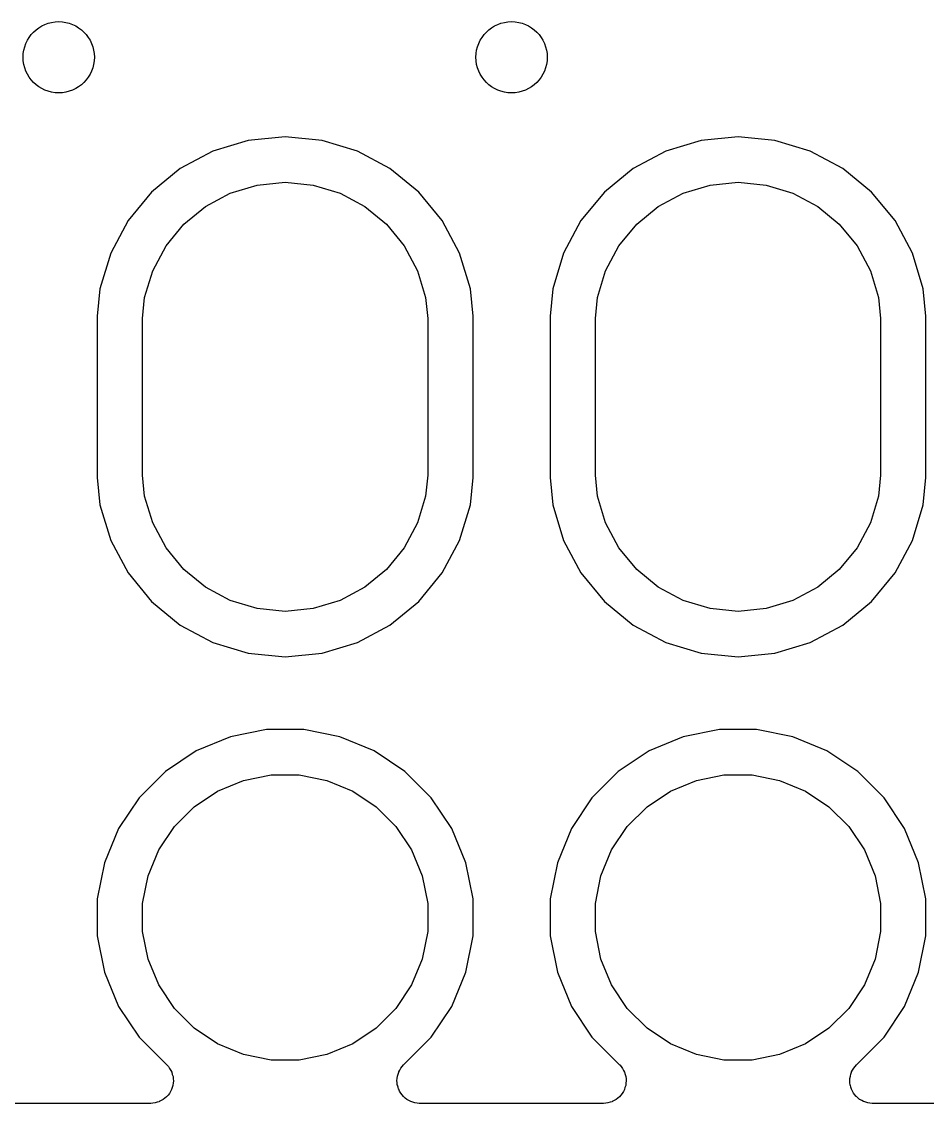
# Model space of a CAD drawing. Extents: x 74.6 to 163.3, y -89.7 to -63.9.
# Drawn here: x 114.73 to 119.81, y -89.69 to -83.62 of the extents above; entities that cross this region are included whole.
import ezdxf

# ---------------------------------------------------------------- set-up
doc = ezdxf.new("R2010")
doc.units = 0
doc.layers.add('BLACK', color=7, linetype='CONTINUOUS')

msp = doc.modelspace()

# ---------------------------------------------------------------- linework, layer by layer
at = {"layer": 'BLACK', "linetype": 'CONTINUOUS'}
for p, q in [((115.998, -84.2862), (115.8, -84.3465)), ((116.205, -84.2659), (115.998, -84.2862)), ((116.412, -84.2862), (116.205, -84.2659)), ((116.61, -84.3465), (116.412, -84.2862)), ((118.538, -84.2862), (118.34, -84.3465)), ((118.745, -84.2659), (118.538, -84.2862)), ((118.952, -84.2862), (118.745, -84.2659)), ((119.15, -84.3465), (118.952, -84.2862)), ((115.8, -84.3465), (115.617, -84.4444)), ((116.793, -84.4444), (116.61, -84.3465)), ((118.34, -84.3465), (118.157, -84.4444)), ((119.333, -84.4444), (119.15, -84.3465)), ((115.617, -84.4444), (115.456, -84.5761)), ((116.954, -84.5761), (116.793, -84.4444)), ((118.157, -84.4444), (117.996, -84.5761)), ((119.494, -84.5761), (119.333, -84.4444)), ((115.897, -84.5823), (116.048, -84.5366)), ((116.048, -84.5366), (116.205, -84.5211)), ((116.205, -84.5211), (116.362, -84.5366)), ((116.362, -84.5366), (116.513, -84.5823)), ((118.437, -84.5823), (118.588, -84.5366)), ((118.588, -84.5366), (118.745, -84.5211)), ((118.745, -84.5211), (118.902, -84.5366)), ((118.902, -84.5366), (119.053, -84.5823)), ((115.456, -84.5761), (115.324, -84.7366)), ((115.758, -84.6566), (115.897, -84.5823)), ((116.513, -84.5823), (116.652, -84.6566)), ((117.086, -84.7366), (116.954, -84.5761)), ((117.996, -84.5761), (117.864, -84.7366)), ((118.298, -84.6566), (118.437, -84.5823)), ((119.053, -84.5823), (119.192, -84.6566)), ((119.626, -84.7366), (119.494, -84.5761)), ((115.637, -84.7566), (115.758, -84.6566)), ((116.652, -84.6566), (116.773, -84.7566)), ((118.177, -84.7566), (118.298, -84.6566)), ((119.192, -84.6566), (119.313, -84.7566)), ((115.324, -84.7366), (115.227, -84.9197)), ((115.537, -84.8784), (115.637, -84.7566)), ((116.773, -84.7566), (116.873, -84.8784)), ((117.183, -84.9197), (117.086, -84.7366)), ((117.864, -84.7366), (117.767, -84.9197)), ((118.077, -84.8784), (118.177, -84.7566)), ((119.313, -84.7566), (119.413, -84.8784)), ((119.723, -84.9197), (119.626, -84.7366)), ((115.462, -85.0174), (115.537, -84.8784)), ((116.873, -84.8784), (116.948, -85.0174)), ((118.002, -85.0174), (118.077, -84.8784)), ((119.413, -84.8784), (119.488, -85.0174)), ((115.227, -84.9197), (115.166, -85.1184)), ((117.244, -85.1184), (117.183, -84.9197)), ((117.767, -84.9197), (117.706, -85.1184)), ((119.784, -85.1184), (119.723, -84.9197)), ((115.417, -85.1682), (115.462, -85.0174)), ((116.948, -85.0174), (116.993, -85.1682)), ((117.957, -85.1682), (118.002, -85.0174)), ((119.488, -85.0174), (119.533, -85.1682)), ((115.166, -85.1184), (115.151, -85.2732)), ((117.259, -85.2732), (117.244, -85.1184)), ((117.706, -85.1184), (117.691, -85.2732)), ((119.799, -85.2732), (119.784, -85.1184)), ((115.405, -85.2857), (115.417, -85.1682)), ((116.993, -85.1682), (117.005, -85.2857)), ((117.945, -85.2857), (117.957, -85.1682)), ((119.533, -85.1682), (119.545, -85.2857)), ((115.151, -85.2732), (115.151, -86.1768)), ((115.405, -86.1643), (115.405, -85.2857)), ((117.005, -85.2857), (117.005, -86.1643)), ((117.259, -86.1768), (117.259, -85.2732)), ((117.691, -85.2732), (117.691, -86.1768)), ((117.945, -86.1643), (117.945, -85.2857)), ((119.545, -85.2857), (119.545, -86.1643)), ((119.799, -86.1768), (119.799, -85.2732)), ((115.151, -86.1768), (115.166, -86.3316)), ((115.417, -86.2818), (115.405, -86.1643)), ((117.005, -86.1643), (116.993, -86.2818)), ((117.244, -86.3316), (117.259, -86.1768)), ((117.691, -86.1768), (117.706, -86.3316)), ((117.957, -86.2818), (117.945, -86.1643)), ((119.545, -86.1643), (119.533, -86.2818)), ((119.784, -86.3316), (119.799, -86.1768)), ((115.462, -86.4326), (115.417, -86.2818)), ((116.993, -86.2818), (116.948, -86.4326)), ((118.002, -86.4326), (117.957, -86.2818)), ((119.533, -86.2818), (119.488, -86.4326)), ((115.166, -86.3316), (115.227, -86.5303)), ((117.183, -86.5303), (117.244, -86.3316)), ((117.706, -86.3316), (117.767, -86.5303)), ((119.723, -86.5303), (119.784, -86.3316)), ((115.537, -86.5716), (115.462, -86.4326)), ((116.948, -86.4326), (116.873, -86.5716)), ((118.077, -86.5716), (118.002, -86.4326)), ((119.488, -86.4326), (119.413, -86.5716)), ((115.227, -86.5303), (115.324, -86.7134)), ((117.086, -86.7134), (117.183, -86.5303)), ((117.767, -86.5303), (117.864, -86.7134)), ((119.626, -86.7134), (119.723, -86.5303)), ((115.637, -86.6934), (115.537, -86.5716)), ((116.873, -86.5716), (116.773, -86.6934)), ((118.177, -86.6934), (118.077, -86.5716)), ((119.413, -86.5716), (119.313, -86.6934)), ((115.324, -86.7134), (115.456, -86.8739)), ((115.758, -86.7934), (115.637, -86.6934)), ((116.773, -86.6934), (116.652, -86.7934)), ((116.954, -86.8739), (117.086, -86.7134)), ((117.864, -86.7134), (117.996, -86.8739)), ((118.298, -86.7934), (118.177, -86.6934)), ((119.313, -86.6934), (119.192, -86.7934)), ((119.494, -86.8739), (119.626, -86.7134)), ((115.897, -86.8677), (115.758, -86.7934)), ((116.652, -86.7934), (116.513, -86.8677)), ((118.437, -86.8677), (118.298, -86.7934)), ((119.192, -86.7934), (119.053, -86.8677)), ((115.456, -86.8739), (115.617, -87.0056)), ((116.048, -86.9134), (115.897, -86.8677)), ((116.513, -86.8677), (116.362, -86.9134)), ((116.793, -87.0056), (116.954, -86.8739)), ((117.996, -86.8739), (118.157, -87.0056)), ((118.588, -86.9134), (118.437, -86.8677)), ((119.053, -86.8677), (118.902, -86.9134)), ((119.333, -87.0056), (119.494, -86.8739)), ((116.205, -86.9289), (116.048, -86.9134)), ((116.362, -86.9134), (116.205, -86.9289)), ((118.745, -86.9289), (118.588, -86.9134)), ((118.902, -86.9134), (118.745, -86.9289)), ((115.617, -87.0056), (115.8, -87.1035)), ((116.61, -87.1035), (116.793, -87.0056)), ((118.157, -87.0056), (118.34, -87.1035)), ((119.15, -87.1035), (119.333, -87.0056)), ((115.8, -87.1035), (115.998, -87.1637)), ((116.412, -87.1637), (116.61, -87.1035)), ((118.34, -87.1035), (118.538, -87.1637)), ((118.952, -87.1637), (119.15, -87.1035)), ((115.998, -87.1637), (116.205, -87.1841)), ((116.205, -87.1841), (116.412, -87.1637)), ((118.538, -87.1637), (118.745, -87.1841)), ((118.745, -87.1841), (118.952, -87.1637)), ((115.898, -87.6325), (115.706, -87.712)), ((116.101, -87.592), (115.898, -87.6325)), ((116.309, -87.592), (116.101, -87.592)), ((116.512, -87.6325), (116.309, -87.592)), ((116.704, -87.712), (116.512, -87.6325)), ((118.438, -87.6325), (118.246, -87.712)), ((118.641, -87.592), (118.438, -87.6325)), ((118.849, -87.592), (118.641, -87.592)), ((119.052, -87.6325), (118.849, -87.592)), ((119.244, -87.712), (119.052, -87.6325)), ((115.706, -87.712), (115.533, -87.8273)), ((116.877, -87.8273), (116.704, -87.712)), ((118.246, -87.712), (118.073, -87.8273)), ((119.417, -87.8273), (119.244, -87.712)), ((115.533, -87.8273), (115.386, -87.9741)), ((115.826, -87.937), (115.972, -87.8767)), ((115.972, -87.8767), (116.126, -87.846)), ((116.126, -87.846), (116.284, -87.846)), ((116.284, -87.846), (116.438, -87.8767)), ((116.438, -87.8767), (116.584, -87.937)), ((117.024, -87.9741), (116.877, -87.8273)), ((118.073, -87.8273), (117.926, -87.9741)), ((118.366, -87.937), (118.512, -87.8767)), ((118.512, -87.8767), (118.666, -87.846)), ((118.666, -87.846), (118.824, -87.846)), ((118.824, -87.846), (118.978, -87.8767)), ((118.978, -87.8767), (119.124, -87.937)), ((119.564, -87.9741), (119.417, -87.8273)), ((115.695, -88.0246), (115.826, -87.937)), ((116.584, -87.937), (116.715, -88.0246)), ((118.235, -88.0246), (118.366, -87.937)), ((119.124, -87.937), (119.255, -88.0246)), ((115.386, -87.9741), (115.271, -88.1467)), ((117.139, -88.1467), (117.024, -87.9741)), ((117.926, -87.9741), (117.811, -88.1467)), ((119.679, -88.1467), (119.564, -87.9741)), ((115.584, -88.136), (115.695, -88.0246)), ((116.715, -88.0246), (116.826, -88.136)), ((118.124, -88.136), (118.235, -88.0246)), ((119.255, -88.0246), (119.366, -88.136)), ((115.271, -88.1467), (115.192, -88.3386)), ((115.496, -88.2671), (115.584, -88.136)), ((116.826, -88.136), (116.914, -88.2671)), ((117.218, -88.3386), (117.139, -88.1467)), ((117.811, -88.1467), (117.732, -88.3386)), ((118.036, -88.2671), (118.124, -88.136)), ((119.366, -88.136), (119.454, -88.2671)), ((119.758, -88.3386), (119.679, -88.1467)), ((115.436, -88.4126), (115.496, -88.2671)), ((116.914, -88.2671), (116.974, -88.4126)), ((117.976, -88.4126), (118.036, -88.2671)), ((119.454, -88.2671), (119.514, -88.4126)), ((115.192, -88.3386), (115.151, -88.5422)), ((117.259, -88.5422), (117.218, -88.3386)), ((117.732, -88.3386), (117.691, -88.5422)), ((119.799, -88.5422), (119.758, -88.3386)), ((115.405, -88.5672), (115.436, -88.4126)), ((116.974, -88.4126), (117.005, -88.5672)), ((117.945, -88.5672), (117.976, -88.4126)), ((119.514, -88.4126), (119.545, -88.5672)), ((115.151, -88.5422), (115.151, -88.7498)), ((117.259, -88.7498), (117.259, -88.5422)), ((117.691, -88.5422), (117.691, -88.7498)), ((119.799, -88.7498), (119.799, -88.5422)), ((115.405, -88.7248), (115.405, -88.5672)), ((117.005, -88.5672), (117.005, -88.7248)), ((117.945, -88.7248), (117.945, -88.5672)), ((119.545, -88.5672), (119.545, -88.7248)), ((115.436, -88.8794), (115.405, -88.7248)), ((117.005, -88.7248), (116.974, -88.8794)), ((117.976, -88.8794), (117.945, -88.7248)), ((119.545, -88.7248), (119.514, -88.8794)), ((115.151, -88.7498), (115.192, -88.9534)), ((117.218, -88.9534), (117.259, -88.7498)), ((117.691, -88.7498), (117.732, -88.9534)), ((119.758, -88.9534), (119.799, -88.7498)), ((115.496, -89.0249), (115.436, -88.8794)), ((116.974, -88.8794), (116.914, -89.0249)), ((118.036, -89.0249), (117.976, -88.8794)), ((119.514, -88.8794), (119.454, -89.0249)), ((115.192, -88.9534), (115.271, -89.1453)), ((117.139, -89.1453), (117.218, -88.9534)), ((117.732, -88.9534), (117.811, -89.1453)), ((119.679, -89.1453), (119.758, -88.9534)), ((115.584, -89.156), (115.496, -89.0249)), ((116.914, -89.0249), (116.826, -89.156)), ((118.124, -89.156), (118.036, -89.0249)), ((119.454, -89.0249), (119.366, -89.156)), ((115.271, -89.1453), (115.386, -89.3179)), ((117.024, -89.3179), (117.139, -89.1453)), ((117.811, -89.1453), (117.926, -89.3179)), ((119.564, -89.3179), (119.679, -89.1453)), ((115.695, -89.2674), (115.584, -89.156)), ((116.826, -89.156), (116.715, -89.2674)), ((118.235, -89.2674), (118.124, -89.156)), ((119.366, -89.156), (119.255, -89.2674)), ((115.826, -89.355), (115.695, -89.2674)), ((116.715, -89.2674), (116.584, -89.355)), ((118.366, -89.355), (118.235, -89.2674)), ((119.255, -89.2674), (119.124, -89.355)), ((115.386, -89.3179), (115.541, -89.4722)), ((116.869, -89.4722), (117.024, -89.3179)), ((117.926, -89.3179), (118.081, -89.4722)), ((119.409, -89.4722), (119.564, -89.3179)), ((115.972, -89.4153), (115.826, -89.355)), ((116.584, -89.355), (116.438, -89.4153)), ((118.512, -89.4153), (118.366, -89.355)), ((119.124, -89.355), (118.978, -89.4153)), ((116.126, -89.446), (115.972, -89.4153)), ((116.284, -89.446), (116.126, -89.446)), ((116.438, -89.4153), (116.284, -89.446)), ((118.666, -89.446), (118.512, -89.4153)), ((118.824, -89.446), (118.666, -89.446)), ((118.978, -89.4153), (118.824, -89.446)), ((115.541, -89.4722), (115.542, -89.4731)), ((115.542, -89.4731), (115.542, -89.4731)), ((115.542, -89.4731), (115.542, -89.4732)), ((115.542, -89.4732), (115.542, -89.4735)), ((115.542, -89.4735), (115.55, -89.4831)), ((115.55, -89.4831), (115.557, -89.4925)), ((115.557, -89.4925), (115.557, -89.4927)), ((115.557, -89.4927), (115.557, -89.4928)), ((115.557, -89.4928), (115.563, -89.5037)), ((115.563, -89.5037), (115.569, -89.5144)), ((115.569, -89.5144), (115.569, -89.5146)), ((115.569, -89.5146), (115.569, -89.5148)), ((115.569, -89.5148), (115.572, -89.5267)), ((116.838, -89.5247), (116.842, -89.5132)), ((116.842, -89.5128), (116.848, -89.5019)), ((116.842, -89.513), (116.842, -89.5128)), ((116.842, -89.5132), (116.842, -89.513)), ((116.848, -89.5019), (116.854, -89.4914)), ((116.854, -89.491), (116.862, -89.4816)), ((116.854, -89.4912), (116.854, -89.491)), ((116.854, -89.4914), (116.854, -89.4912)), ((116.862, -89.4816), (116.869, -89.4722)), ((118.081, -89.4722), (118.082, -89.4731)), ((118.082, -89.4731), (118.082, -89.4731)), ((118.082, -89.4731), (118.082, -89.4732)), ((118.082, -89.4732), (118.082, -89.4735)), ((118.082, -89.4735), (118.09, -89.4831)), ((118.09, -89.4831), (118.097, -89.4925)), ((118.097, -89.4925), (118.097, -89.4927)), ((118.097, -89.4927), (118.097, -89.4928)), ((118.097, -89.4928), (118.103, -89.5037)), ((118.103, -89.5037), (118.109, -89.5144)), ((118.109, -89.5144), (118.109, -89.5146)), ((118.109, -89.5146), (118.109, -89.5148)), ((118.109, -89.5148), (118.112, -89.5267)), ((119.378, -89.5247), (119.382, -89.5132)), ((119.382, -89.5128), (119.388, -89.5019)), ((119.382, -89.513), (119.382, -89.5128)), ((119.382, -89.5132), (119.382, -89.513)), ((119.388, -89.5019), (119.394, -89.4914)), ((119.394, -89.491), (119.402, -89.4816)), ((119.394, -89.4912), (119.394, -89.491)), ((119.394, -89.4914), (119.394, -89.4912)), ((119.402, -89.4816), (119.409, -89.4722)), ((115.572, -89.5267), (115.576, -89.5382)), ((115.576, -89.5755), (115.575, -89.5875)), ((115.576, -89.5382), (115.576, -89.5384)), ((115.576, -89.5384), (115.576, -89.5386)), ((115.576, -89.5386), (115.577, -89.5508)), ((115.578, -89.5633), (115.576, -89.5755)), ((115.577, -89.5508), (115.578, -89.5629)), ((115.578, -89.5629), (115.578, -89.5631)), ((115.578, -89.5631), (115.578, -89.5633)), ((116.832, -89.5611), (116.833, -89.549)), ((116.832, -89.5613), (116.832, -89.5611)), ((116.832, -89.5616), (116.832, -89.5613)), ((116.833, -89.5736), (116.832, -89.5616)), ((116.833, -89.549), (116.835, -89.5369)), ((116.834, -89.5858), (116.833, -89.5736)), ((116.835, -89.5365), (116.838, -89.5247)), ((116.835, -89.5367), (116.835, -89.5365)), ((116.835, -89.5369), (116.835, -89.5367)), ((118.112, -89.5267), (118.116, -89.5382)), ((118.116, -89.5755), (118.115, -89.5875)), ((118.116, -89.5382), (118.116, -89.5384)), ((118.116, -89.5384), (118.116, -89.5386)), ((118.116, -89.5386), (118.117, -89.5508)), ((118.118, -89.5633), (118.116, -89.5755)), ((118.117, -89.5508), (118.118, -89.5629)), ((118.118, -89.5629), (118.118, -89.5631)), ((118.118, -89.5631), (118.118, -89.5633)), ((119.372, -89.5611), (119.373, -89.549)), ((119.372, -89.5613), (119.372, -89.5611)), ((119.372, -89.5616), (119.372, -89.5613)), ((119.373, -89.5736), (119.372, -89.5616)), ((119.373, -89.549), (119.375, -89.5369)), ((119.374, -89.5858), (119.373, -89.5736)), ((119.375, -89.5365), (119.378, -89.5247)), ((119.375, -89.5367), (119.375, -89.5365)), ((119.375, -89.5369), (119.375, -89.5367)), ((115.556, -89.6334), (115.548, -89.6428)), ((115.562, -89.6223), (115.556, -89.633)), ((115.556, -89.633), (115.556, -89.6332)), ((115.556, -89.6332), (115.556, -89.6334)), ((115.568, -89.6116), (115.562, -89.6223)), ((115.571, -89.5997), (115.568, -89.6112)), ((115.568, -89.6112), (115.568, -89.6114)), ((115.568, -89.6114), (115.568, -89.6116)), ((115.575, -89.588), (115.571, -89.5997)), ((115.575, -89.5875), (115.575, -89.5877)), ((115.575, -89.5877), (115.575, -89.588)), ((116.834, -89.586), (116.834, -89.5858)), ((116.835, -89.5862), (116.834, -89.586)), ((116.838, -89.5979), (116.835, -89.5862)), ((116.841, -89.6096), (116.838, -89.5979)), ((116.842, -89.6098), (116.841, -89.6096)), ((116.842, -89.61), (116.842, -89.6098)), ((116.847, -89.6208), (116.842, -89.61)), ((116.853, -89.6315), (116.847, -89.6208)), ((116.853, -89.6317), (116.853, -89.6315)), ((116.853, -89.6319), (116.853, -89.6317)), ((116.861, -89.6414), (116.853, -89.6319)), ((118.096, -89.6334), (118.088, -89.6428)), ((118.102, -89.6223), (118.096, -89.633)), ((118.096, -89.633), (118.096, -89.6332)), ((118.096, -89.6332), (118.096, -89.6334)), ((118.108, -89.6116), (118.102, -89.6223)), ((118.111, -89.5997), (118.108, -89.6112)), ((118.108, -89.6112), (118.108, -89.6114)), ((118.108, -89.6114), (118.108, -89.6116)), ((118.115, -89.588), (118.111, -89.5997)), ((118.115, -89.5875), (118.115, -89.5877)), ((118.115, -89.5877), (118.115, -89.588)), ((119.374, -89.586), (119.374, -89.5858)), ((119.375, -89.5862), (119.374, -89.586)), ((119.378, -89.5979), (119.375, -89.5862)), ((119.381, -89.6096), (119.378, -89.5979)), ((119.382, -89.6098), (119.381, -89.6096)), ((119.382, -89.61), (119.382, -89.6098)), ((119.387, -89.6208), (119.382, -89.61)), ((119.393, -89.6315), (119.387, -89.6208)), ((119.393, -89.6317), (119.393, -89.6315)), ((119.393, -89.6319), (119.393, -89.6317)), ((119.401, -89.6414), (119.393, -89.6319)), ((115.451, -89.689), (114.419, -89.689)), ((115.463, -89.6878), (115.451, -89.689)), ((115.475, -89.6867), (115.463, -89.6878)), ((115.487, -89.6831), (115.475, -89.6866)), ((115.475, -89.6866), (115.475, -89.6866)), ((115.475, -89.6866), (115.475, -89.6867)), ((115.499, -89.6796), (115.487, -89.6831)), ((115.51, -89.6738), (115.499, -89.6794)), ((115.499, -89.6794), (115.499, -89.6795)), ((115.499, -89.6795), (115.499, -89.6796)), ((115.521, -89.668), (115.51, -89.6738)), ((115.53, -89.6601), (115.521, -89.6678)), ((115.521, -89.6678), (115.521, -89.6679)), ((115.521, -89.6679), (115.521, -89.668)), ((115.54, -89.6524), (115.53, -89.6601)), ((115.548, -89.6428), (115.54, -89.6521)), ((115.54, -89.6521), (115.54, -89.6523)), ((115.54, -89.6523), (115.54, -89.6524)), ((116.868, -89.6509), (116.861, -89.6414)), ((116.869, -89.651), (116.868, -89.6509)), ((116.869, -89.6512), (116.869, -89.651)), ((116.878, -89.659), (116.869, -89.6512)), ((116.887, -89.6668), (116.878, -89.659)), ((116.888, -89.6669), (116.887, -89.6668)), ((116.888, -89.667), (116.888, -89.6669)), ((116.899, -89.6729), (116.888, -89.667)), ((116.909, -89.6787), (116.899, -89.6729)), ((116.909, -89.6788), (116.909, -89.6787)), ((116.91, -89.6789), (116.909, -89.6788)), ((116.921, -89.6825), (116.91, -89.6789)), ((116.933, -89.6862), (116.921, -89.6825)), ((116.933, -89.6863), (116.933, -89.6862)), ((116.945, -89.6876), (116.933, -89.6863)), ((116.933, -89.6863), (116.933, -89.6863)), ((116.957, -89.689), (116.945, -89.6876)), ((116.958, -89.689), (116.957, -89.689)), ((116.959, -89.689), (116.958, -89.689)), ((116.958, -89.689), (116.958, -89.689)), ((116.958, -89.689), (116.958, -89.689)), ((117.991, -89.689), (116.959, -89.689)), ((118.003, -89.6878), (117.991, -89.689)), ((118.015, -89.6867), (118.003, -89.6878)), ((118.027, -89.6831), (118.015, -89.6866)), ((118.015, -89.6866), (118.015, -89.6866)), ((118.015, -89.6866), (118.015, -89.6867)), ((118.039, -89.6796), (118.027, -89.6831)), ((118.05, -89.6738), (118.039, -89.6794)), ((118.039, -89.6794), (118.039, -89.6795)), ((118.039, -89.6795), (118.039, -89.6796)), ((118.061, -89.668), (118.05, -89.6738)), ((118.07, -89.6601), (118.061, -89.6678)), ((118.061, -89.6678), (118.061, -89.6679)), ((118.061, -89.6679), (118.061, -89.668)), ((118.08, -89.6524), (118.07, -89.6601)), ((118.088, -89.6428), (118.08, -89.6521)), ((118.08, -89.6521), (118.08, -89.6523)), ((118.08, -89.6523), (118.08, -89.6524)), ((119.408, -89.6509), (119.401, -89.6414)), ((119.409, -89.651), (119.408, -89.6509)), ((119.409, -89.6512), (119.409, -89.651)), ((119.418, -89.659), (119.409, -89.6512)), ((119.427, -89.6668), (119.418, -89.659)), ((119.428, -89.6669), (119.427, -89.6668)), ((119.428, -89.667), (119.428, -89.6669)), ((119.439, -89.6729), (119.428, -89.667)), ((119.449, -89.6787), (119.439, -89.6729)), ((119.449, -89.6788), (119.449, -89.6787)), ((119.45, -89.6789), (119.449, -89.6788)), ((119.461, -89.6825), (119.45, -89.6789)), ((119.473, -89.6862), (119.461, -89.6825)), ((119.473, -89.6863), (119.473, -89.6862)), ((119.485, -89.6876), (119.473, -89.6863)), ((119.473, -89.6863), (119.473, -89.6863)), ((119.497, -89.689), (119.485, -89.6876)), ((119.498, -89.689), (119.497, -89.689)), ((119.499, -89.689), (119.498, -89.689)), ((119.498, -89.689), (119.498, -89.689)), ((119.498, -89.689), (119.498, -89.689)), ((120.531, -89.689), (119.499, -89.689))]:
    msp.add_line(p, q, dxfattribs=at)
at = {"layer": 'BLACK'}
for centre in [(114.935, -83.82), (117.475, -83.82)]:
    msp.add_circle(centre, 0.2, dxfattribs=at)

doc.saveas('drawing.dxf')
